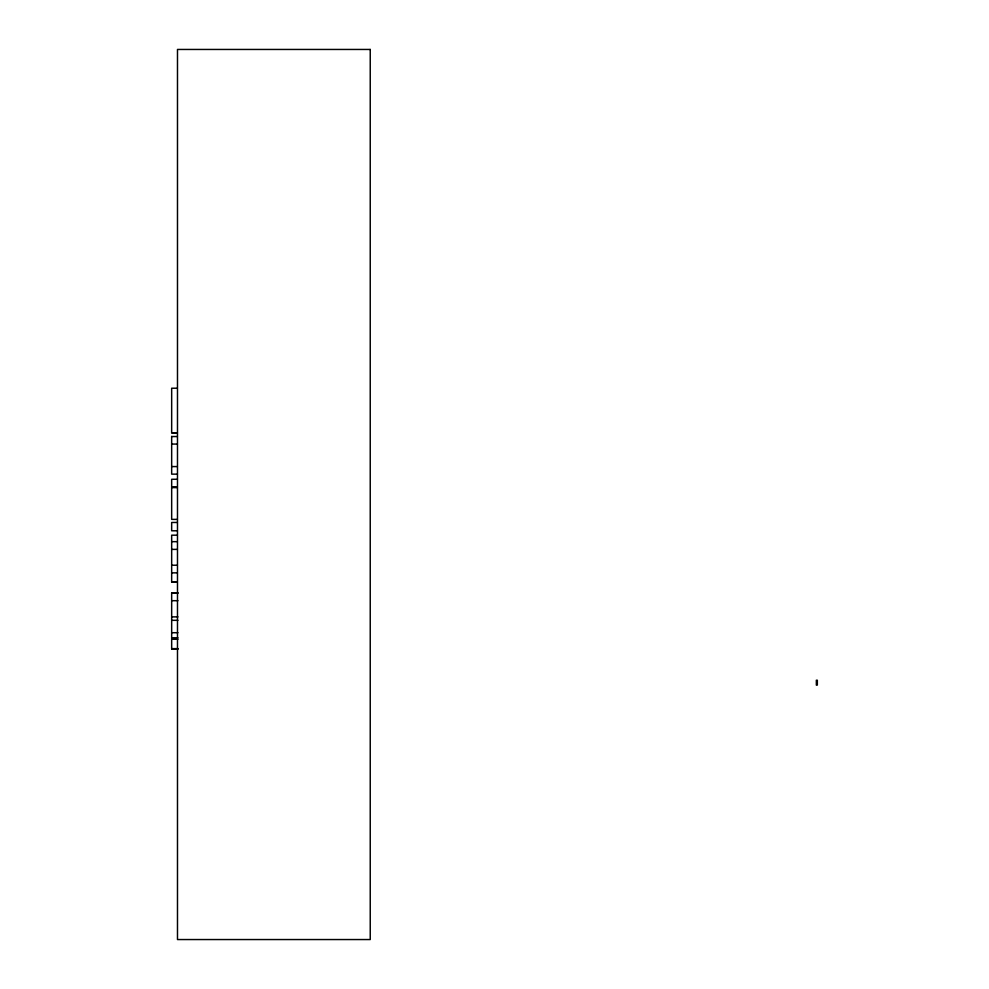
<?xml version="1.0" encoding="UTF-8"?>
<svg xmlns="http://www.w3.org/2000/svg" width="989" height="989" viewBox="0 0 989 989"><rect width="100%" height="100%" fill="white"/><g stroke="black" fill="none" stroke-linecap="round" stroke-linejoin="round"><path stroke-width="1.48" d="M177.377 388.22L171.666 388.22L171.666 432.823L177.377 432.811M171.666 432.749L177.377 432.749M171.666 436.532L177.377 436.532M171.666 444.073L177.377 444.073M171.666 466.573L177.377 466.573M177.377 474.151L171.666 474.151L171.666 436.421M177.377 479.269L171.666 479.269L171.666 519.386L177.377 519.386M171.666 486.786L177.377 486.786M171.666 487.614L177.377 487.614M177.377 522.464L171.666 522.464L171.666 530.784L177.377 530.784M177.377 535.185L171.666 535.185L171.666 582.162L177.377 582.162L171.666 582.125M171.666 541.663L177.377 541.663M171.666 549.377L177.377 549.377M171.666 565.226L177.377 565.226M171.666 572.854L177.377 572.854M177.946 592.93L171.666 593.041L177.946 593.079M171.666 600.694L177.946 600.694M171.666 616.876L177.946 616.876M171.666 620.326L177.946 620.326M171.666 632.713L177.946 632.713M171.666 637.781L177.946 637.781M171.666 639.265L177.946 639.265M171.666 648.636L177.946 648.636M171.666 648.735L177.946 648.735M171.666 649.019L177.946 649.019M817.334 680.16L817.334 685.13M816.345 680.16L816.345 685.13M171.666 592.881L171.666 649.118M370.232 49.45L177.488 49.45L177.488 939.55L370.232 939.55L370.232 49.45"/></g></svg>
